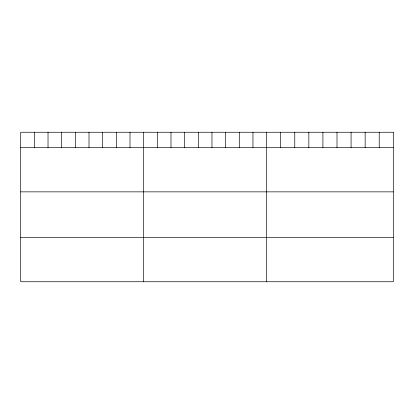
<?xml version="1.0" encoding="UTF-8"?>
<svg xmlns="http://www.w3.org/2000/svg" width="414" height="414" viewBox="0 0 414 414"><rect width="100%" height="100%" fill="white"/><g stroke="black" fill="none" stroke-linecap="round" stroke-linejoin="round"><path stroke-width="0.62" d="M20.7 147.586L393.3 147.586M20.7 191.858L393.3 191.858M20.7 237.476L393.3 237.476M379.224 132.252L379.224 147.586M365.148 132.252L365.148 147.586M351.072 132.252L351.072 147.586M336.996 132.252L336.996 147.586M322.92 132.252L322.92 147.586M308.844 132.252L308.844 147.586M294.768 132.252L294.768 147.586M280.692 132.252L280.692 147.586M266.616 132.252L266.616 281.748M252.954 132.252L252.954 147.586M239.292 132.252L239.292 147.586M225.63 132.252L225.63 147.586M211.968 132.252L211.968 147.586M198.306 132.252L198.306 147.586M184.644 132.252L184.644 147.586M170.982 132.252L170.982 147.586M157.32 132.252L157.32 147.586M143.658 132.252L143.658 281.748M129.996 132.252L129.996 147.586M116.334 132.252L116.334 147.586M102.672 132.252L102.672 147.586M89.01 132.252L89.01 147.586M75.348 132.252L75.348 147.586M61.686 132.252L61.686 147.586M48.024 132.252L48.024 147.586M34.362 132.252L34.362 147.586M393.3 132.252L20.7 132.252L20.7 281.748L393.3 281.748L393.3 132.252"/></g></svg>
